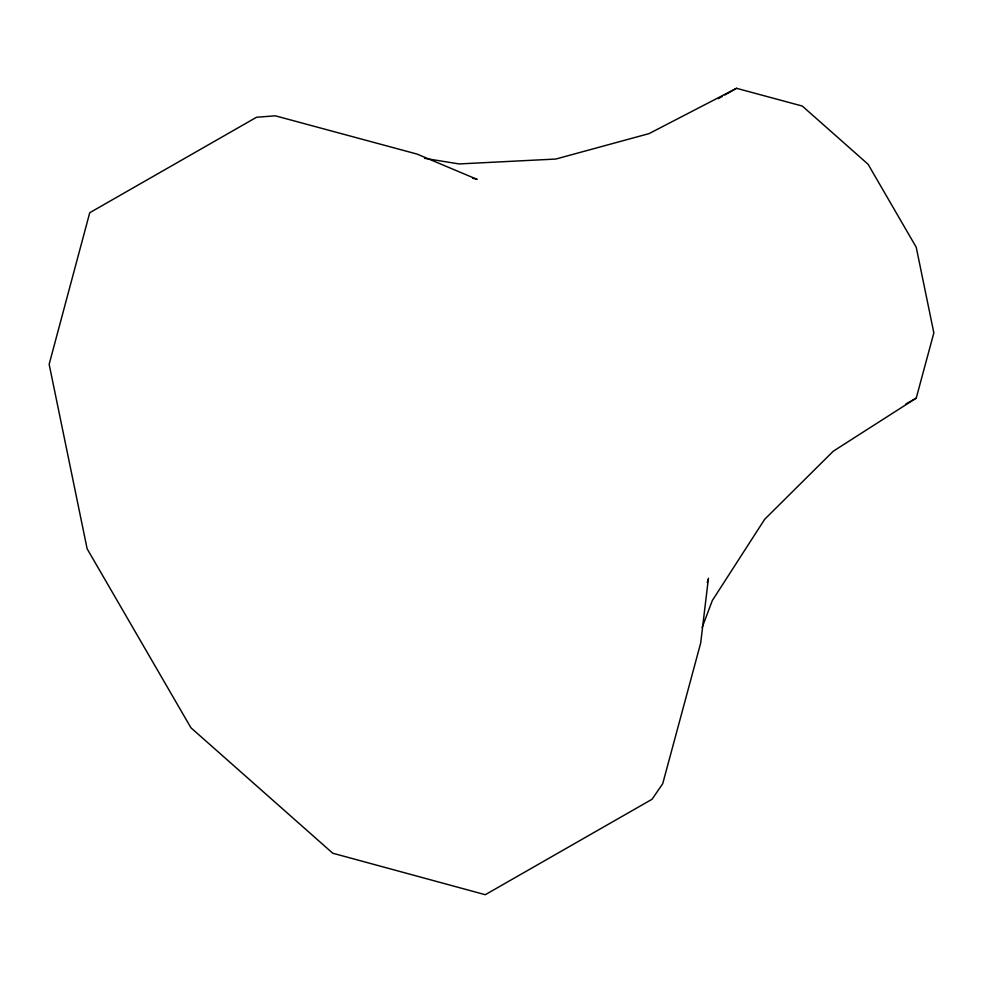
<?xml version="1.0" encoding="UTF-8"?>
<svg xmlns="http://www.w3.org/2000/svg" width="983" height="983" viewBox="0 0 983 983"><rect width="100%" height="100%" fill="white"/><g stroke="black" fill="none" stroke-linecap="round" stroke-linejoin="round"><path stroke-width="1.47" d="M708.448 578.201L700.682 643.054L662.714 783.709L652.061 799.253L485.283 894.702L332.745 853.219L190.923 727.764L87.131 548.797L49.15 364.275L89.736 212.721L256.502 117.272L275.301 115.81L417.124 154.098L477.136 179.385L472.688 178.181M707.256 582.612L708.043 579.663M702.12 627.547L712.319 600.539L764.7 519.27L833.252 451.222L916.23 398.127L933.85 332.881L916.23 247.261L868.075 164.247L802.3 106.053L736.525 88.298L649.05 133.614L555.776 159.049L459.086 163.94L424.558 158.349M718.303 98.669L722.21 96.445M724.815 94.958L736.525 88.298M905.81 404.062L916.23 398.127"/></g></svg>
